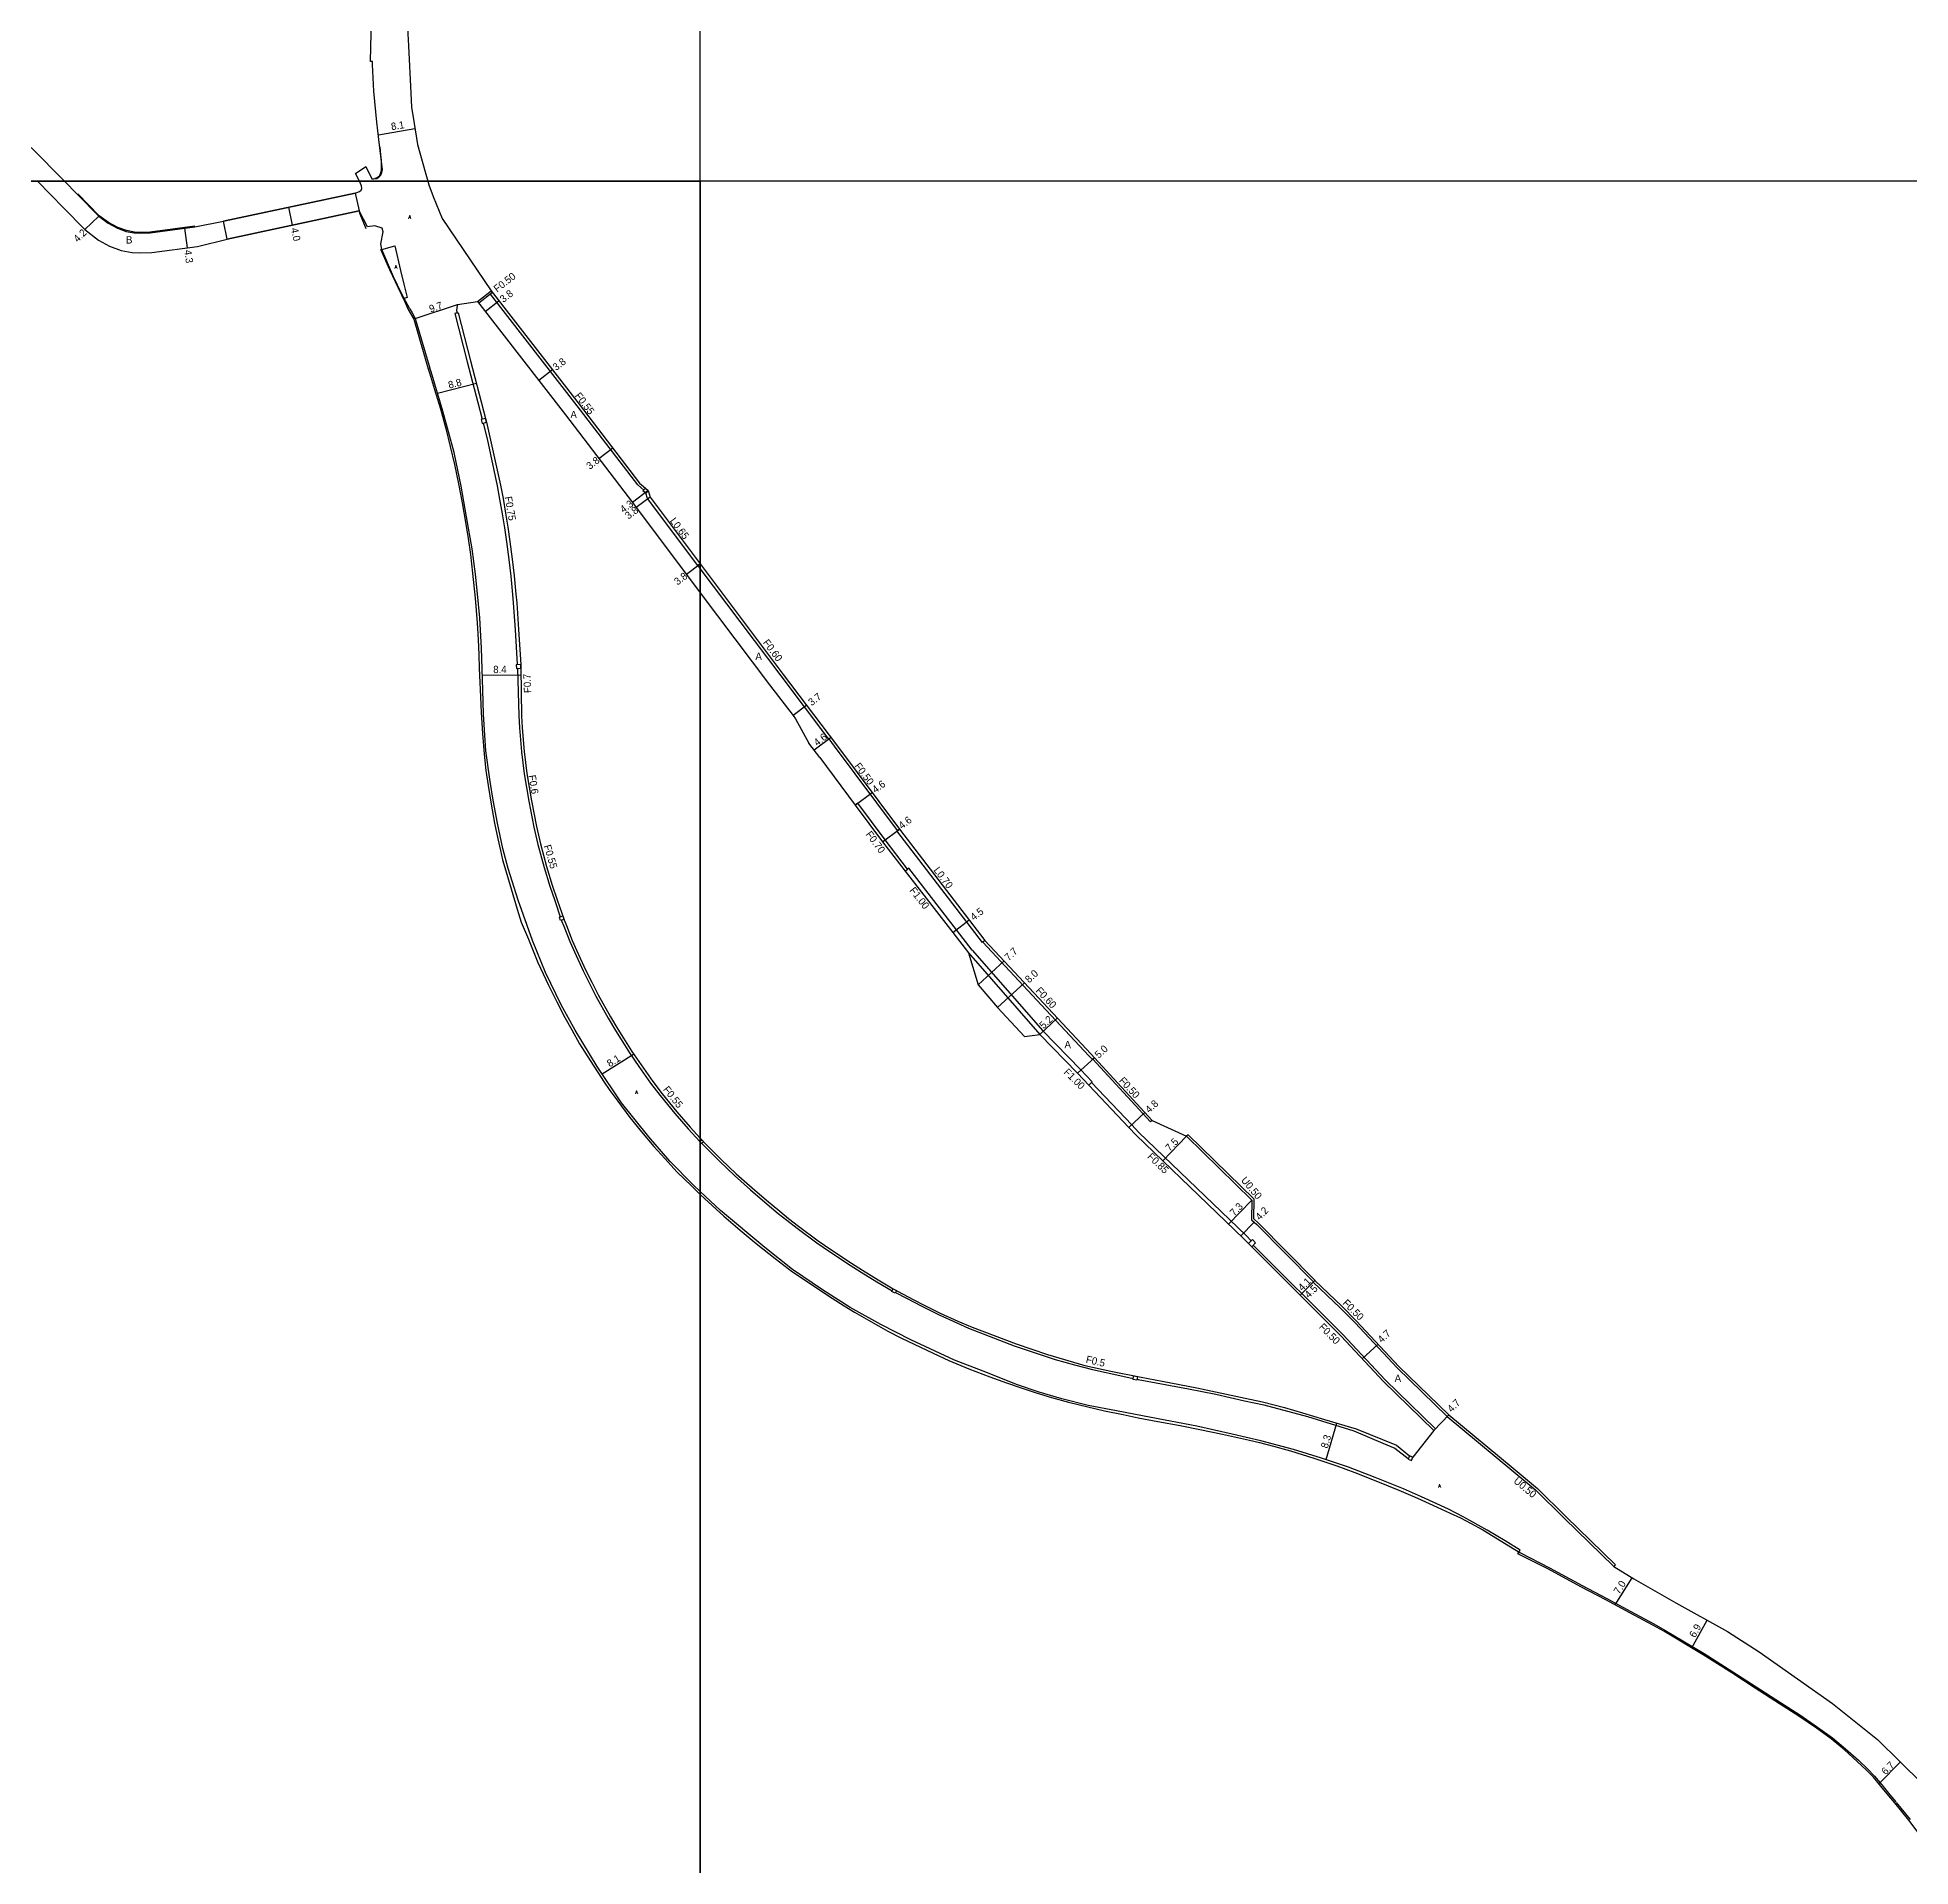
# Model space of a CAD drawing. Header units: metres. Extents: x -4000 to -800, y -99000 to -96000.
# Drawn here: x -1744.9 to -1335.5, y -98168.4 to -97768.6 of the extents above; entities that cross this region are included whole.
import ezdxf

# ---------------------------------------------------------------- set-up
doc = ezdxf.new("R2010")
doc.units = ezdxf.units.M
doc.header["$LTSCALE"] = 2.5
for name, color, linetype in [('側溝・桝', 7, 'Continuous'), ('図郭', 7, 'Continuous'), ('幅員', 7, 'Continuous'), ('歩道・分離帯・安全施設', 7, 'Continuous'), ('舗装', 7, 'Continuous'), ('道路', 7, 'Continuous')]:
    doc.layers.add(name, color=color, linetype=linetype)
doc.styles.get("Standard").update_dxf_attribs({"font": ''})
doc.styles.add('YOKO_DECO', font='txt.shx', dxfattribs={"bigfont": 'extfont.shx'})
doc.styles.get('Standard').set_extended_font_data('@MS PGothic')

msp = doc.modelspace()

# ---------------------------------------------------------------- linework, layer by layer
at = {"layer": '側溝・桝'}
for points in [[(-1648.72, -97826.25), (-1645.71, -97823.92)], [(-1645.41, -97824.32), (-1648.41, -97826.65)], [(-1612.37, -97867.5), (-1613.67, -97866.37), (-1626.9, -97849.07), (-1645.84, -97824.66)], [(-1653.19, -97828.79), (-1653.66, -97828.91), (-1650.93, -97839.43), (-1648.62, -97848.36), (-1647.69, -97852.03)], [(-1647.48, -97852.87), (-1646.6, -97856.33), (-1644.4, -97866.57), (-1643.86, -97869.47), (-1643.3, -97872.66), (-1642.81, -97875.73), (-1642.35, -97878.82), (-1641.84, -97882.68), (-1641.42, -97886.29), (-1641.05, -97890.3), (-1640.87, -97892.18), (-1640.45, -97898.06), (-1640.01, -97905.59), (-1640, -97905.66)], [(-1600.01, -97883.62), (-1600.53, -97884.01), (-1611.55, -97869.33), (-1611.9, -97868.19)], [(-1600, -97884.63), (-1600.49, -97883.98)], [(-1571.43, -97921.59), (-1571.91, -97921.95), (-1582.35, -97908.14), (-1600, -97884.63)], [(-1639.99, -97906.48), (-1639.66, -97916.81), (-1639.51, -97919.47), (-1639.06, -97924.7), (-1638.49, -97929.52), (-1637.49, -97935.5), (-1636.42, -97941.22), (-1635.51, -97944.99), (-1634.16, -97949.98), (-1632.89, -97954.09), (-1631.83, -97957.2), (-1630.6, -97960.79)], [(-1556.5, -97941.59), (-1556.9, -97941.89), (-1570.65, -97923.46), (-1571.83, -97921.89)], [(-1555.25, -97950.77), (-1554.69, -97950.34), (-1559.59, -97943.97), (-1565.57, -97935.95), (-1566.13, -97936.37)], [(-1537.79, -97965.95), (-1538.34, -97966.37), (-1557.06, -97942.02), (-1556.9, -97941.89)], [(-1540.57, -97968.08), (-1544, -97963.61), (-1554.46, -97950.16), (-1554.69, -97950.34)], [(-1630.34, -97961.55), (-1630.31, -97961.64), (-1629.8, -97962.86), (-1628.51, -97966.15), (-1627.51, -97968.44), (-1625.59, -97972.59), (-1624.24, -97975.34), (-1622.84, -97978.1), (-1620.16, -97982.93), (-1618.55, -97985.62), (-1617.31, -97987.62), (-1615.46, -97990.53), (-1613.43, -97993.49), (-1610.85, -97997.12), (-1608.78, -97999.81), (-1605.56, -98003.75), (-1602.64, -98007.14), (-1600.07, -98009.93)], [(-1513.87, -97991.59), (-1514.32, -97992), (-1515.09, -97991.16), (-1526.46, -97979), (-1538.27, -97966.31)], [(-1541.36, -97968.69), (-1525.77, -97986.48)], [(-1540.57, -97968.08), (-1525.11, -97985.73)], [(-1515.09, -97997.57), (-1514.37, -97996.89), (-1516.85, -97994.26), (-1525.11, -97985.73)], [(-1501.21, -98005.29), (-1501.58, -98005.63), (-1514.24, -97991.93)], [(-1479.6, -98031.59), (-1480.72, -98030.47), (-1504.13, -98007.95), (-1505.71, -98006.24), (-1514.48, -97996.99)], [(-1465.7, -98040.32), (-1465.63, -98040.26), (-1478.05, -98027.69), (-1479, -98026.78), (-1478.97, -98022.54), (-1493.34, -98008.41), (-1493.73, -98008.73)], [(-1600.12, -98009.97), (-1600, -98009.86)], [(-1600, -98010.09), (-1600.12, -98009.97)], [(-1600, -98009.86), (-1599.64, -98009.53), (-1599.29, -98009.91), (-1599.76, -98010.35), (-1600, -98010.09)], [(-1599.72, -98010.3), (-1599.12, -98010.95), (-1595.83, -98014.23), (-1592.55, -98017.36), (-1589.02, -98020.49), (-1585.9, -98023.19), (-1582.98, -98025.64), (-1581.07, -98027.12), (-1578.84, -98028.84), (-1574.54, -98032.04), (-1573.18, -98032.99), (-1568.06, -98036.43), (-1564.84, -98038.48), (-1561.4, -98040.56), (-1558.05, -98042.52), (-1558.04, -98042.53)], [(-1479.14, -98032.54), (-1459.57, -98052.11), (-1450.34, -98062), (-1439.35, -98072.69), (-1439.7, -98073.04)], [(-1436.42, -98069.67), (-1436.77, -98070.03), (-1447.7, -98059.41), (-1456.91, -98049.54), (-1460.17, -98046.28), (-1466.05, -98040.68), (-1465.98, -98040.61)], [(-1557.36, -98042.88), (-1554.92, -98044.15), (-1551.73, -98045.8), (-1547.76, -98047.77), (-1543.9, -98049.55), (-1541.36, -98050.67), (-1531.39, -98054.59), (-1522.46, -98057.52), (-1518.19, -98058.73), (-1514.3, -98059.75), (-1507.69, -98061.22), (-1505.39, -98061.68)], [(-1504.54, -98061.84), (-1504.28, -98061.89), (-1493.3, -98063.99), (-1487.3, -98065.16), (-1481.04, -98066.56)], [(-1481.04, -98066.56), (-1476.82, -98067.5), (-1467.28, -98070.04), (-1457.14, -98073.14), (-1450.84, -98075.85), (-1448.18, -98076.93), (-1445.26, -98079.17)], [(-1436.42, -98069.67), (-1422.31, -98081.33), (-1417.06, -98085.72), (-1410.86, -98091.91), (-1399.96, -98102.46), (-1400.31, -98102.82)]]:
    msp.add_lwpolyline(points, dxfattribs=at)
for points in [[(-1646.97, -97851.83), (-1647.9, -97852.09), (-1647.66, -97852.93), (-1646.75, -97852.67)], [(-1611.4, -97867.61), (-1611.93, -97868.21), (-1612.53, -97867.69), (-1612.01, -97867.08)], [(-1639.26, -97905.63), (-1640.23, -97905.67), (-1640.19, -97906.49), (-1639.24, -97906.45)], [(-1630.8, -97960.86), (-1630.06, -97960.6), (-1629.8, -97961.36), (-1630.54, -97961.62)], [(-1480.2, -98032.19), (-1479.35, -98031.34), (-1478.65, -98032.05), (-1479.49, -98032.89)], [(-1557.83, -98042.14), (-1557.15, -98042.5), (-1557.44, -98043.02), (-1558.11, -98042.66)], [(-1504.44, -98061.29), (-1504.58, -98062.05), (-1505.43, -98061.89), (-1505.29, -98061.12)], [(-1445.03, -98078.58), (-1445.32, -98079.32), (-1444.58, -98079.61), (-1444.29, -98078.87)]]:
    msp.add_lwpolyline(points, close=True, dxfattribs=at)
at = {"layer": '図郭'}
for points in [[(-2400, -97800), (-1600, -97800), (-1600, -97200), (-2400, -97200)], [(-2400, -98400), (-1600, -98400), (-1600, -97800), (-2400, -97800)], [(-1600, -98400), (-800, -98400), (-800, -97800), (-1600, -97800)]]:
    msp.add_lwpolyline(points, close=True, dxfattribs=at)
at = {"layer": '幅員'}
for points in [[(-1670.37, -97789.82), (-1662.38, -97788.48)], [(-1734.49, -97810.57), (-1731.49, -97807.64)], [(-1689.11, -97809.59), (-1689.94, -97805.67)], [(-1712.72, -97810.28), (-1712.16, -97814.54)], [(-1662.3, -97830.01), (-1653.1, -97826.92)], [(-1647, -97828.46), (-1644, -97826.13)], [(-1657.47, -97846.3), (-1648.95, -97844.11)], [(-1632.32, -97841.19), (-1635.32, -97843.52)], [(-1619.13, -97858.33), (-1622.15, -97860.64)], [(-1611.4, -97867.61), (-1614.84, -97870.19)], [(-1610.96, -97869.03), (-1614, -97871.31)], [(-1603.05, -97885.9), (-1600.01, -97883.62)], [(-1647.64, -97907.99), (-1639.22, -97907.87)], [(-1576.75, -97914.55), (-1579.7, -97916.79)], [(-1571.43, -97921.59), (-1575.1, -97924.36)], [(-1566.13, -97936.37), (-1562.45, -97933.62)], [(-1560.15, -97944.39), (-1556.5, -97941.59)], [(-1544.79, -97964.22), (-1541.22, -97961.48)], [(-1539.25, -97975.68), (-1533.62, -97970.43)], [(-1529.18, -97975.19), (-1535.04, -97980.64)], [(-1525.77, -97986.48), (-1521.97, -97982.92)], [(-1621.44, -97995.14), (-1614.61, -97990.8)], [(-1513.87, -97991.59), (-1517.55, -97994.98)], [(-1502.81, -98003.57), (-1506.33, -98006.82)], [(-1493.73, -98008.73), (-1498.93, -98014.14)], [(-1479.47, -98022.72), (-1484.53, -98027.98)], [(-1481.86, -98030.55), (-1478.95, -98027.52)], [(-1465.7, -98040.32), (-1468.88, -98043.51)], [(-1465.77, -98040.39), (-1468.88, -98043.51)], [(-1468.88, -98043.51), (-1465.98, -98040.61)], [(-1455.32, -98057.41), (-1451.88, -98054.2)], [(-1439.7, -98073.04), (-1436.42, -98069.67)], [(-1463.2, -98079.44), (-1460.89, -98071.47)], [(-1400.05, -98111.21), (-1396.36, -98105.28)], [(-1383.33, -98120.61), (-1379.97, -98114.54)], [(-1342.39, -98150.31), (-1337.69, -98145.53)]]:
    msp.add_lwpolyline(points, dxfattribs=at)
at = {"layer": '歩道・分離帯・安全施設'}
for points in [[(-1670.06, -97792.48), (-1669.87, -97794.25), (-1669.78, -97795.39), (-1669.72, -97796.82), (-1669.73, -97797.51), (-1669.92, -97798.18), (-1670.1, -97798.82), (-1670.31, -97799.06), (-1670.79, -97799.3), (-1671.15, -97799.41)], [(-1710.48, -97809.83), (-1720.24, -97811.12), (-1722.4, -97811.18), (-1723.68, -97811.12), (-1725.4, -97810.79), (-1727.33, -97810.12), (-1729.34, -97809), (-1731.38, -97807.52), (-1736.06, -97802.73)], [(-1674.57, -97806.75), (-1673.07, -97810.34)], [(-1669.93, -97814.82), (-1667.93, -97819.28), (-1666.06, -97823.32), (-1664.64, -97826.21), (-1663.82, -97828.01)], [(-1669.58, -97814.91), (-1666.79, -97814.14), (-1665.5, -97819.49), (-1664.8, -97822.52), (-1664.08, -97825.39), (-1664.69, -97825.64)], [(-1669.58, -97814.91), (-1666.79, -97814.14), (-1665.5, -97819.49), (-1664.8, -97822.52), (-1664.08, -97825.39), (-1664.69, -97825.64)], [(-1666.79, -97814.14), (-1665.5, -97819.49), (-1664.8, -97822.52), (-1664.08, -97825.39)], [(-1663.82, -97828.01), (-1663.31, -97828.9), (-1662.61, -97830.13), (-1659.49, -97840.98)], [(-1659.49, -97840.98), (-1659.22, -97841.85), (-1658.07, -97845.51), (-1656.78, -97849.77), (-1655.64, -97854.05), (-1654.64, -97858), (-1653.75, -97861.91), (-1652.85, -97866.15), (-1652.05, -97870.26), (-1651.33, -97874.48), (-1650.75, -97878.09), (-1650.26, -97881.57), (-1649.79, -97885.63), (-1649.19, -97891.11), (-1648.78, -97896.55), (-1648.58, -97900.13), (-1648.43, -97903.53), (-1648.31, -97906.45), (-1648.07, -97912.69), (-1647.9, -97916.11), (-1647.64, -97920.69), (-1647.27, -97925.2), (-1646.86, -97928.83), (-1646.39, -97932.11), (-1645.74, -97936.19), (-1644.97, -97940.28), (-1644.27, -97943.74), (-1643.7, -97946.28), (-1643.23, -97948.36), (-1642.32, -97951.46), (-1640.02, -97959.12), (-1639.15, -97961.99), (-1637.54, -97965.64), (-1635.52, -97970.78), (-1633.17, -97975.72), (-1631.33, -97979.39), (-1629.58, -97982.77), (-1628.08, -97985.51), (-1626.37, -97988.58), (-1624.07, -97992.18), (-1622.48, -97994.67), (-1620.98, -97996.94), (-1619.91, -97998.5), (-1618.04, -98001.11), (-1615.39, -98004.63), (-1612.82, -98007.77), (-1610.13, -98011), (-1607.78, -98013.62), (-1605.03, -98016.59), (-1601.92, -98019.62), (-1600, -98021.51)], [(-1600, -98021.51), (-1599.12, -98022.37), (-1594.85, -98026.23), (-1591.29, -98029.3), (-1587.77, -98032.23), (-1583.66, -98035.49), (-1579.82, -98038.37), (-1576.24, -98040.83), (-1573.76, -98042.49), (-1571.21, -98044.17), (-1568.59, -98045.83), (-1566.29, -98047.22), (-1563.27, -98048.97), (-1561.06, -98050.2), (-1558.99, -98051.33), (-1556, -98052.89), (-1553.25, -98054.23), (-1549.11, -98056.2), (-1545.67, -98057.77), (-1541.34, -98059.6), (-1536.69, -98061.32), (-1533.11, -98062.62), (-1529.91, -98063.76), (-1526.82, -98064.74), (-1523.24, -98065.83), (-1519.5, -98066.91), (-1515.31, -98067.91), (-1511.67, -98068.76), (-1507.55, -98069.6), (-1504.3, -98070.29), (-1499.98, -98071.09), (-1495.12, -98071.99), (-1490.82, -98072.83), (-1485.86, -98073.86), (-1480, -98075.18), (-1477.75, -98075.73), (-1474.71, -98076.52), (-1470.99, -98077.52), (-1465.94, -98079.1), (-1460.86, -98080.8), (-1456.92, -98082.23), (-1451.97, -98084.2), (-1447.33, -98086.09), (-1443.27, -98087.86), (-1438.94, -98089.85), (-1436.14, -98091.12), (-1433.88, -98092.16), (-1431.64, -98093.32), (-1428.94, -98094.79), (-1425.74, -98096.74), (-1422.33, -98098.9), (-1420.92, -98099.71), (-1414.41, -98103.12), (-1407.27, -98106.96), (-1401.88, -98109.82), (-1396.63, -98112.66), (-1391.6, -98115.37), (-1389.18, -98116.71), (-1380.59, -98121.85), (-1374.32, -98125.81), (-1369.22, -98129.13), (-1363.92, -98132.54), (-1359.69, -98135.25), (-1355.84, -98137.89), (-1352.58, -98140.25), (-1349.71, -98142.65), (-1346.89, -98145.17), (-1344.88, -98147.06), (-1343.34, -98148.62), (-1341.75, -98150.54), (-1340.03, -98152.69), (-1338.7, -98154.22)], [(-1338.65, -98154.38), (-1335.59, -98158.1)]]:
    msp.add_lwpolyline(points, dxfattribs=at)
at = {"layer": '道路'}
for points in [[(-1690.48, -97659.04), (-1688.26, -97667.5), (-1685.9, -97674.08), (-1679.57, -97691.15), (-1679.09, -97692.51), (-1679.68, -97692.72), (-1676.2, -97702.86), (-1672.83, -97712.34), (-1669.09, -97722.36), (-1667.81, -97726.4), (-1666.94, -97729.35), (-1665.55, -97735.39), (-1665.09, -97738.2), (-1664.44, -97743.52), (-1664.21, -97746.96), (-1663.74, -97758.41), (-1663.97, -97766.45), (-1663.77, -97770.38), (-1663.24, -97780.77), (-1663.14, -97783.77), (-1662.56, -97787.4), (-1661.8, -97791.93), (-1660.14, -97797.9), (-1659.57, -97800)], [(-1673.12, -97796.77), (-1671.78, -97799.47), (-1671.35, -97799.48), (-1670.72, -97799.39), (-1670.24, -97799.12), (-1669.86, -97798.63), (-1669.61, -97798.09), (-1669.46, -97797.51), (-1670.25, -97790.84), (-1670.71, -97787.05), (-1671.34, -97780.3), (-1671.67, -97774.44), (-1671.67, -97773.85), (-1672.05, -97773.85), (-1671.73, -97758.25), (-1671.67, -97754.54), (-1671.83, -97750.55), (-1672.25, -97745.29), (-1672.57, -97741.69), (-1673.86, -97734.13), (-1674.78, -97730.2), (-1675.69, -97726.51), (-1677.37, -97726.69)], [(-1746.27, -97792.59), (-1738.97, -97800)], [(-1675.36, -97798.29), (-1673.12, -97796.77)], [(-1674.51, -97800), (-1675.36, -97798.29)], [(-1744.87, -97800), (-1739.17, -97805.78), (-1734.49, -97810.57), (-1731.51, -97812.89), (-1729.16, -97814.2), (-1726.57, -97815.1), (-1724.2, -97815.56), (-1722.43, -97815.64), (-1719.88, -97815.57), (-1709.89, -97814.24), (-1703.41, -97812.64)], [(-1738.97, -97800), (-1736.17, -97802.84), (-1731.49, -97807.64), (-1729.43, -97809.13), (-1727.39, -97810.26), (-1725.45, -97810.94), (-1723.7, -97811.28), (-1722.4, -97811.34), (-1720.22, -97811.28), (-1710.46, -97809.98), (-1704.24, -97808.73)], [(-1675.42, -97802.57), (-1704.24, -97808.73)], [(-1675.42, -97802.57), (-1704.24, -97808.73)], [(-1675.42, -97802.57), (-1674.52, -97802.23), (-1674.11, -97801.96), (-1673.95, -97801.6), (-1674.02, -97800.99)], [(-1674.02, -97800.99), (-1674.51, -97800)], [(-1659.57, -97800), (-1659.36, -97800.79), (-1658.37, -97803.31), (-1656.44, -97808.15)], [(-1674.59, -97806.48), (-1703.41, -97812.64)], [(-1703.41, -97812.64), (-1674.59, -97806.48)], [(-1663.46, -97827.87), (-1665.31, -97824.51), (-1667.04, -97820.86), (-1669.58, -97814.91), (-1669.84, -97813.64), (-1669.35, -97811.06), (-1669.53, -97810.23), (-1671.15, -97809.71), (-1672.72, -97809.95), (-1674.59, -97806.48)], [(-1656.44, -97808.15), (-1645.71, -97823.92), (-1626.47, -97848.73), (-1613.27, -97865.99), (-1612.01, -97867.08), (-1611.4, -97867.61), (-1610.96, -97869.03), (-1600, -97883.63)], [(-1663.46, -97827.87), (-1662.94, -97828.73), (-1662.3, -97830.01), (-1659.1, -97840.86)], [(-1653.1, -97826.92), (-1653.19, -97827.56), (-1653.22, -97827.73), (-1653.25, -97827.93), (-1653.26, -97828.07), (-1653.26, -97828.24), (-1653.25, -97828.43), (-1653.19, -97828.79), (-1652.93, -97828.72), (-1650.2, -97839.24), (-1646.97, -97851.83)], [(-1653.1, -97826.92), (-1648.72, -97826.25), (-1629.48, -97851.05), (-1614.82, -97870.22), (-1600, -97889.96)], [(-1600, -98020.85), (-1601.56, -98019.4), (-1606.66, -98014.21), (-1611.22, -98008.89), (-1617.22, -98001.47), (-1622.55, -97993.47), (-1627.34, -97985.55), (-1630.43, -97980), (-1633.86, -97972.93), (-1636.67, -97965.93), (-1639.84, -97957.11), (-1641.97, -97950.24), (-1643.16, -97945.84), (-1644.32, -97940.3), (-1645.29, -97935.25), (-1645.9, -97931.18), (-1646.84, -97924.5), (-1647.38, -97916.46), (-1647.56, -97911.13), (-1647.8, -97902.03), (-1648.22, -97895.44), (-1648.68, -97890.21), (-1649.12, -97885.85), (-1649.85, -97880.38), (-1651.07, -97873.33), (-1652.25, -97866.63), (-1653.77, -97859.28), (-1656.29, -97850.26), (-1658.85, -97841.64), (-1659.1, -97840.86)], [(-1646.97, -97851.83), (-1646.75, -97852.67), (-1643.66, -97866.42), (-1643.12, -97869.34), (-1642.56, -97872.53), (-1642.07, -97875.61), (-1641.6, -97878.72), (-1641.1, -97882.59), (-1640.67, -97886.21), (-1640.3, -97890.23), (-1640.12, -97892.12), (-1639.7, -97898.01), (-1639.26, -97905.63)], [(-1600, -97883.63), (-1581.87, -97907.78), (-1570.25, -97923.16), (-1556.5, -97941.59), (-1537.79, -97965.95), (-1526.02, -97978.59), (-1514.65, -97990.75), (-1501.21, -98005.29)], [(-1600, -97889.96), (-1584.91, -97910.06), (-1579.7, -97916.79)], [(-1639.26, -97905.63), (-1639.24, -97906.45), (-1639.09, -97916.84), (-1638.9, -97919.45), (-1638.48, -97924.67), (-1637.89, -97929.46), (-1636.92, -97935.4), (-1635.81, -97941.04), (-1634.96, -97944.84), (-1633.62, -97949.8), (-1632.36, -97953.9), (-1631.3, -97957.08), (-1629.77, -97961.44), (-1629.27, -97962.65), (-1627.98, -97965.93), (-1626.98, -97968.21), (-1625.07, -97972.34), (-1623.73, -97975.08), (-1622.34, -97977.83), (-1619.66, -97982.64), (-1618.06, -97985.32), (-1616.82, -97987.31), (-1614.98, -97990.22), (-1612.95, -97993.16), (-1610.38, -97996.78), (-1608.33, -97999.46), (-1605.12, -98003.38), (-1602.21, -98006.76), (-1600, -98009.15)], [(-1579.7, -97916.79), (-1579.16, -97917.5), (-1576.29, -97922.79)], [(-1573.91, -97925.93), (-1576.29, -97922.79)], [(-1573.91, -97925.93), (-1566.13, -97936.37), (-1560.15, -97944.39), (-1555.25, -97950.77), (-1544.79, -97964.22), (-1541.36, -97968.69)], [(-1541.36, -97968.69), (-1539.25, -97975.68)], [(-1539.25, -97975.68), (-1535.04, -97980.64), (-1529.18, -97986.94), (-1525.77, -97986.48), (-1517.55, -97994.98), (-1506.33, -98006.82)], [(-1506.33, -98006.82), (-1504.74, -98008.55)], [(-1504.74, -98008.55), (-1481.31, -98031.08), (-1459.93, -98052.46), (-1450.7, -98062.35), (-1439.7, -98073.04), (-1444.29, -98078.87)], [(-1501.21, -98005.29), (-1493.73, -98008.73)], [(-1600, -98009.15), (-1598.71, -98010.55), (-1595.43, -98013.82), (-1592.16, -98016.94), (-1588.64, -98020.06), (-1585.53, -98022.75), (-1582.65, -98025.16), (-1580.74, -98026.7), (-1578.52, -98028.42), (-1574.23, -98031.61), (-1572.85, -98032.57), (-1567.79, -98036), (-1564.57, -98038.05), (-1561.14, -98040.13), (-1557.88, -98042.11), (-1554.74, -98043.79), (-1551.54, -98045.44), (-1547.59, -98047.4), (-1543.74, -98049.18), (-1540.62, -98050.46), (-1531, -98054.12), (-1524.12, -98056.47), (-1515.93, -98058.86), (-1510.25, -98060.14), (-1503.66, -98061.44), (-1499.06, -98062.3), (-1491.51, -98063.72), (-1480.91, -98065.99), (-1477.14, -98066.83), (-1472.35, -98068.06), (-1468.38, -98069.24), (-1463.55, -98070.7), (-1456.64, -98072.7), (-1447.84, -98076.31), (-1445.03, -98078.58), (-1444.29, -98078.87)], [(-1493.73, -98008.73), (-1479.47, -98022.72), (-1479.5, -98026.99)], [(-1420.84, -98099.22), (-1424.07, -98097.18), (-1428.05, -98094.83), (-1433.11, -98092), (-1436.48, -98090.3), (-1442.38, -98087.61), (-1446.31, -98085.84), (-1452.48, -98083.35), (-1458.36, -98081.1), (-1464.2, -98079.1), (-1470.34, -98077.22), (-1477.48, -98075.36), (-1483.78, -98073.9), (-1491.5, -98072.16), (-1501.43, -98070.26), (-1509.06, -98068.75), (-1515.22, -98067.61), (-1520.97, -98066.16), (-1525.93, -98064.7), (-1530.71, -98063.07), (-1538.15, -98060.13), (-1544.43, -98057.68), (-1554.01, -98053.28), (-1560.54, -98049.91), (-1567.25, -98046.16), (-1573.28, -98042.35), (-1579.84, -98037.89), (-1585.92, -98033.09), (-1595.61, -98024.95), (-1600, -98020.85)], [(-1479.5, -98026.99), (-1478.4, -98028.05), (-1465.98, -98040.61), (-1465.77, -98040.39), (-1465.7, -98040.32), (-1459.82, -98045.93)], [(-1459.82, -98045.93), (-1456.55, -98049.19), (-1447.34, -98059.06), (-1436.42, -98069.67), (-1436.77, -98070.03), (-1422.63, -98081.71), (-1417.4, -98086.09), (-1411.21, -98092.27), (-1400.31, -98102.82)], [(-1332.97, -98162.12), (-1335.89, -98158.25), (-1338.95, -98154.49), (-1340.27, -98152.95), (-1341.99, -98150.8), (-1343.58, -98148.88), (-1345.12, -98147.32), (-1347.14, -98145.43), (-1349.96, -98142.91), (-1352.82, -98140.51), (-1356.08, -98138.15), (-1359.92, -98135.51), (-1364.16, -98132.8), (-1369.46, -98129.39), (-1374.57, -98126.07), (-1380.83, -98122.11), (-1389.42, -98116.97), (-1391.85, -98115.63), (-1396.87, -98112.92), (-1402.12, -98110.08), (-1407.52, -98107.23), (-1414.65, -98103.38), (-1421.31, -98100), (-1420.84, -98099.22)], [(-1400.31, -98102.82), (-1396, -98105.5), (-1386.79, -98110.77), (-1375.49, -98117.01), (-1368.61, -98121.44), (-1360.2, -98127.38), (-1352.55, -98132.76), (-1342.71, -98140.59), (-1332.86, -98150.28)]]:
    msp.add_lwpolyline(points, dxfattribs=at)
msp.add_lwpolyline([(-1703.41, -97812.64), (-1704.24, -97808.73), (-1675.42, -97802.57), (-1674.59, -97806.48)], close=True, dxfattribs=at)

# ---------------------------------------------------------------- texts
at = {"layer": '側溝・桝'}
for s, rotation, p in [('F0.50', 37.806, (-1644.4, -97824.36)), ('F0.55', 307.4049, (-1627.52, -97846.92)), ('F0.75', 280, (-1642.77, -97869.02)), ('L0.65', 306.8957, (-1606.74, -97874.25)), ('F0.60', 306.8957, (-1586.41, -97900.87)), ('F0.7', 91.9874, (-1636.95, -97911.83)), ('F0.6', 279, (-1637.55, -97929.9)), ('F0.50', 306.7134, (-1566.41, -97927.85)), ('F0.70', 306.7161, (-1563.95, -97942.78)), ('F0.55', 286.2224, (-1634.23, -97945.28)), ('L0.70', 307.5329, (-1549.11, -97950.63)), ('F1.00', 307.8692, (-1554.37, -97955.05)), ('F0.60', 313.0729, (-1526.82, -97977.04)), ('F1.00', 315.3794, (-1520.71, -97994.9)), ('F0.50', 312.7478, (-1508.61, -97996.7)), ('F0.55', 308.5259, (-1608.23, -97998.58)), ('F0.85', 316.117, (-1502.42, -98013.36)), ('U0.50', 309.8311, (-1481.92, -98018.42)), ('F0.50', 314.9987, (-1459.74, -98045.36)), ('F0.50', 314.9987, (-1464.93, -98050.59)), ('F0.5', 347, (-1515.83, -98058.23)), ('U0.50', 320.1267, (-1422.39, -98084.35))]:
    msp.add_text(s, height=1.6, rotation=rotation, dxfattribs=at).set_placement(p)
at = {"layer": '幅員'}
for s, rotation, p in [('8.1', 9, (-1667.46, -97788.84)), ('4.2', 44.3173, (-1736.07, -97813.45)), ('4.0', 282.0678, (-1689.51, -97810.35)), ('4.3', 277.5773, (-1712.78, -97815.09)), ('3.8', 37.806, (-1643.04, -97826.63)), ('9.7', 19, (-1658.94, -97828.72)), ('3.8', 37.806, (-1631.5, -97841.5)), ('8.8', 14, (-1654.88, -97845.34)), ('3.8', 37.4049, (-1624.15, -97863.1)), ('4.3', 36.8957, (-1616.81, -97872.59)), ('3.8', 36.8957, (-1615.71, -97873.97)), ('3.8', 36.8957, (-1604.97, -97888.38)), ('8.4', 1, (-1645.24, -97907.52)), ('3.7', 37.0874, (-1575.67, -97914.76)), ('4.6', 37.0874, (-1574.45, -97923.56)), ('4.6', 36.7134, (-1561.71, -97933.84)), ('4.6', 37.5329, (-1555.92, -97941.71)), ('4.5', 37.5329, (-1540.22, -97961.7)), ('7.7', 42.9497, (-1532.61, -97970.51)), ('8.0', 42.9497, (-1528.13, -97975.35)), ('5.2', 43.0729, (-1524.98, -97985.39)), ('8.1', 32, (-1619.79, -97993.7)), ('5.0', 42.7478, (-1512.91, -97991.83)), ('4.8', 42.7478, (-1501.87, -98003.8)), ('7.5', 46.117, (-1497.38, -98012.17)), ('7.3', 46.117, (-1483.29, -98026.33)), ('4.2', 46.117, (-1477.71, -98027.23)), ('4.1', 44.9987, (-1468.42, -98042.69)), ('4.5', 44.9987, (-1466.98, -98044.26)), ('4.7', 43.015, (-1451.07, -98054.05)), ('4.7', 45.8188, (-1435.78, -98069.23)), ('8.3', 74, (-1462.9, -98077.09)), ('7.0', 58, (-1399.15, -98109)), ('6.9', 61, (-1382.58, -98118.49)), ('6.7', 45, (-1340.92, -98148.48))]:
    msp.add_text(s, height=1.6, rotation=rotation, dxfattribs=at).set_placement(p)
at = {"layer": '舗装', "style": 'YOKO_DECO'}
for p in [(-1663.81, -97808.18, 101.81), (-1666.81, -97819.06, 101.93), (-1614.21, -97999.5, 99.53), (-1438.72, -98085.53, 97.45)]:
    msp.add_text('A', height=0.75, dxfattribs=at).set_placement(p)
at = {"layer": '舗装'}
for s, p in [('B', (-1725.51, -97813.6)), ('A', (-1628.38, -97851.78)), ('A', (-1587.95, -97904.61)), ('A', (-1520.4, -97989.5)), ('A', (-1448.24, -98062.44))]:
    msp.add_text(s, height=1.6, dxfattribs=at).set_placement(p)

doc.saveas('drawing.dxf')
